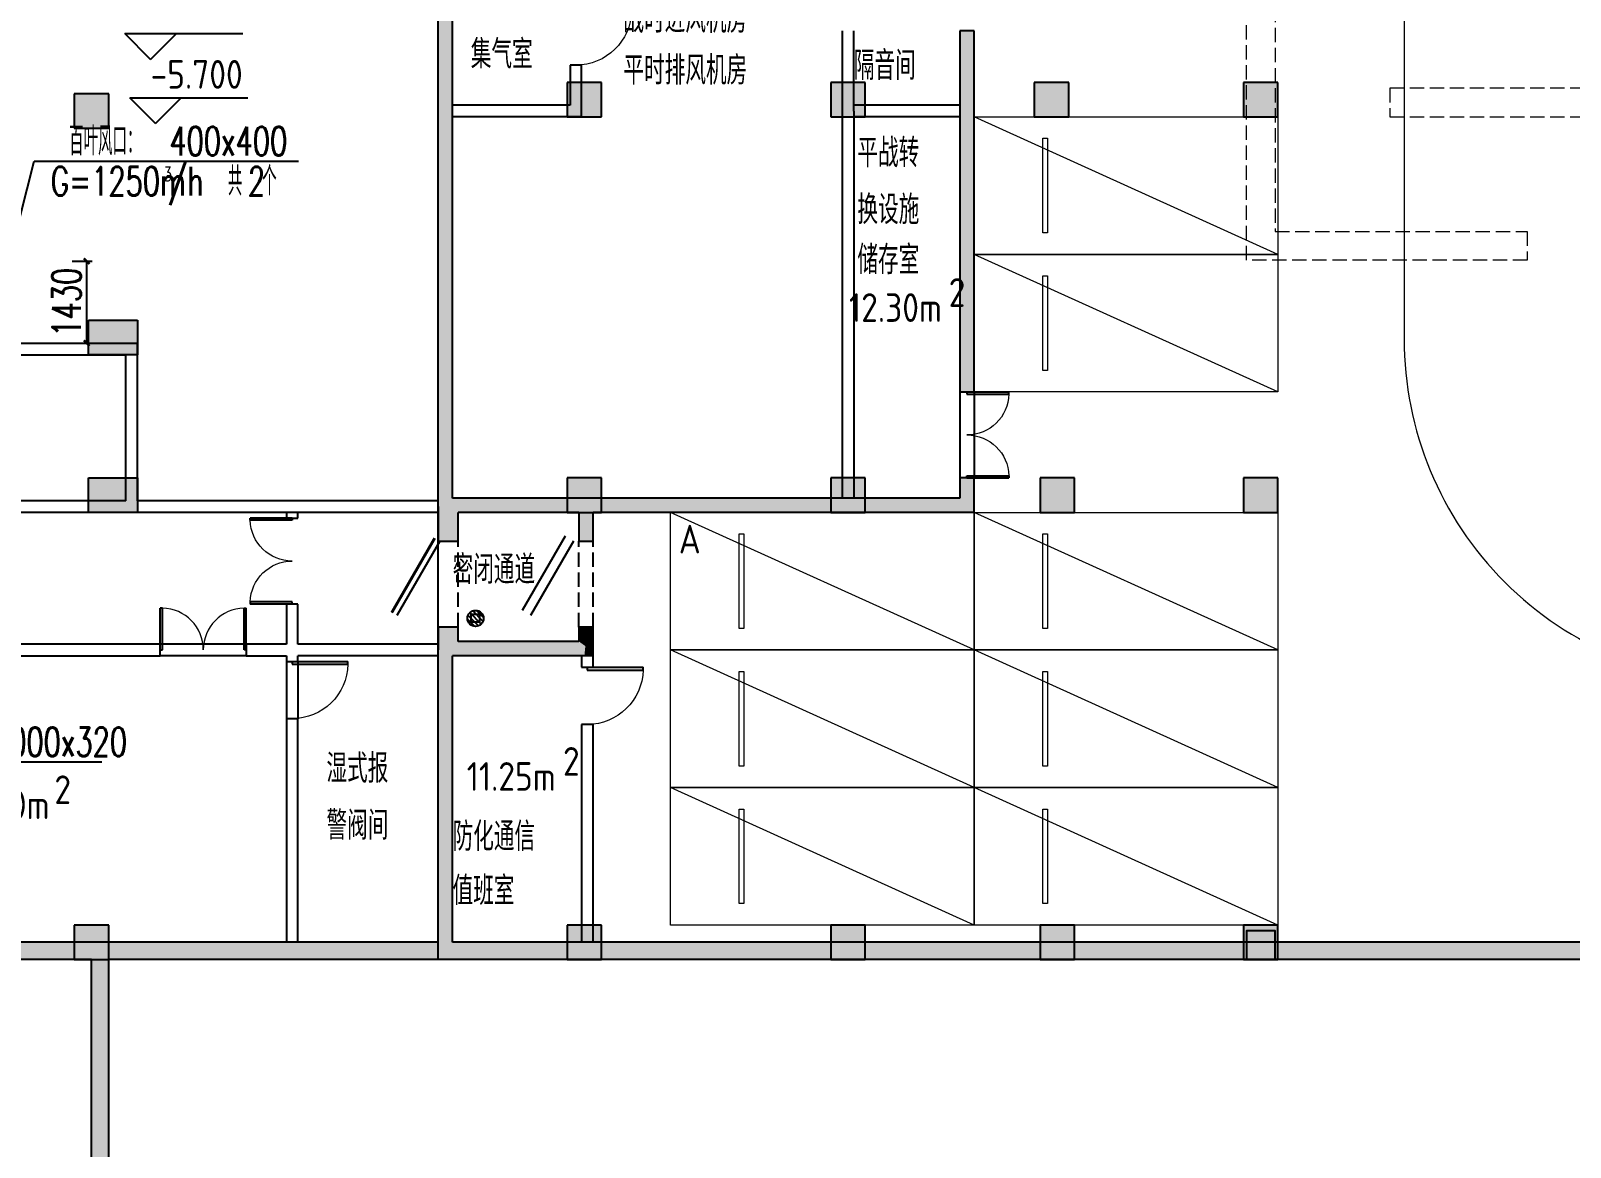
# Model space of a CAD drawing. Extents: x -70335 to 1144202, y 0 to 1100440.
# Drawn here: x 221982 to 248842, y 969083 to 988557 of the extents above; entities that cross this region are included whole.
import ezdxf

# ---------------------------------------------------------------- set-up
doc = ezdxf.new("R2010")
doc.units = 0
doc.header["$LTSCALE"] = 1000
doc.linetypes.add('DASH', pattern=[0.35, 0.25, -0.1])
for name, color, linetype in [('1-标注', 2, 'Continuous'), ('2-房间名称', 7, 'Continuous'), ('3-建筑', 7, 'Continuous'), ('3-淡显', 8, 'Continuous'), ('PUB_HATCH', 8, 'Continuous'), ('标注-', 4, 'Continuous')]:
    doc.layers.add(name, color=color, linetype=linetype)
doc.layers.add('3-深度淡显', color=252, linetype='Continuous', lineweight=0)
doc.styles.get("Standard").update_dxf_attribs({"font": 'gbenor.shx', "bigfont": 'gbcbig.shx'})
doc.styles.add('设备标注', font='simplex.shx', dxfattribs={"width": 0.7, "bigfont": 'gbcbig.shx'})
doc.dimstyles.new('sm150', dxfattribs={"dimtxt": 500, "dimasz": 100, "dimexe": 100, "dimexo": 75, "dimgap": 100, "dimtad": 1, "dimdec": 0, "dimrnd": 10, "dimzin": 0, "dimdsep": 46, "dimtxsty": '设备标注', "dimblk": 'ARCHTICK', "dimcen": 0.09, "dimclrd": 4, "dimclre": 4, "dimclrt": 4, "dimadec": 0, "dimazin": 0, "dimtfac": 1, "dimtdec": 0, "dimtix": 1, "dimtmove": 2, "dimatfit": 3, "dimldrblk": 'ARCHTICK', "dimfxl": 800, "dimfxlon": 1, "dimtolj": 1, "dimtzin": 0, "dimarcsym": 0})

# ---------------------------------------------------------------- blocks, each defined once
blk = doc.blocks.new('_FZH')
blk.add_lwpolyline([(-0.5, -0.5), (0.5, -0.5), (0.5, 0.5), (-0.5, 0.5)], close=True)
at = {"layer": 'PUB_HATCH'}
blk.add_solid([(-0.5, -0.5), (0.5, -0.5), (-0.5, 0.5), (0.5, 0.5)], dxfattribs=at)
blk = doc.blocks.new('$TwtSys$00000329')
for p, q in [((35, -87, 0), (-87, 35, 0)), ((66, -66, 0), (-67, 67, 0)), ((87, -32, 0), (-33, 88, 0)), ((92, 12, 0), (11, 92, 0)), ((-8, -94, 0), (-92, -10, 0))]:
    blk.add_line(p, q)
at = {"elevation": 0}
blk.add_lwpolyline([(-51, 48), (45, 48), (45, -42), (-51, -42)], close=True, dxfattribs=at)
blk.add_circle((0, 0, 0), 93.9)
blk = doc.blocks.new('$DorLib2D$00000001')
for p, q in [((0.45, 0.975), (0.5, 0.975)), ((0.45, 0), (0.45, 0.975)), ((0.5, 0), (0.5, 0.975)), ((0.5, 0), (0.45, 0))]:
    blk.add_line(p, q)
at = {"lineweight": 13}
blk.add_arc((0.475, 0), 0.975, 91.4693, 180, dxfattribs=at)
blk = doc.blocks.new('$DorLib2D$00000002')
for p, q in [((-0.5, 0), (-0.5, 0.4875)), ((-0.475, 0.4875), (-0.5, 0.4875)), ((-0.475, 0), (-0.475, 0.4875)), ((0.475, 0), (0.475, 0.4875)), ((0.475, 0.4875), (0.5, 0.4875)), ((0.5, 0), (0.5, 0.4875)), ((-0.5, 0), (-0.475, 0)), ((0.5, 0), (0.475, 0))]:
    blk.add_line(p, q)
at = {"lineweight": 13}
for centre, start, end in [((-0.4875, 0), 0, 88.53072), ((0.4875, 0), 91.46928, 180)]:
    blk.add_arc(centre, 0.4875, start, end, dxfattribs=at)
blk = doc.blocks.new('$DorLib2D$00000180')
at = {"color": 0}
for p, q in [((-0.557, 0.242), (0.309, 0.742)), ((-0.5, 0.143), (0.366, 0.643))]:
    blk.add_line(p, q, dxfattribs=at)
blk = doc.blocks.new('$DorLib2D$00000193')
at = {"color": 0}
blk.add_line((-0.5, 0.1), (0.366, 0.6), dxfattribs=at)
at = {"color": 0, "const_width": 0.0333}
blk.add_lwpolyline([(-0.533, 0.158), (0.333, 0.658)], dxfattribs=at)
blk = doc.blocks.new('_ArchTick')
at = {"color": 0, "linetype": 'ByBlock', "const_width": 0.4}
blk.add_lwpolyline([(-0.5, -0.5), (0.5, 0.5)], dxfattribs=at)
blk = doc.blocks.new('*D2921')
at = {"layer": '1-标注', "color": 4, "lineweight": -2, "transparency": 16777216}
for p, q in [((222707, 984538), (223056, 984538)), ((222956, 984538), (222956, 983107)), ((222156, 983107), (223056, 983107))]:
    blk.add_line(p, q, dxfattribs=at)
at = {"layer": 'Defpoints', "color": 0, "transparency": 16777216}
for p in [(221792, 984538, 3000), (221792, 983107), (222956, 983107)]:
    blk.add_point(p, dxfattribs=at)
at = {"layer": '1-标注', "color": 4, "lineweight": -2, "transparency": 16777216, "xscale": 100, "yscale": 100, "zscale": 100}
for p, rotation in [((222956, 984538), 90), ((222956, 983107), 270)]:
    blk.add_blockref('_ArchTick', p, dxfattribs=dict(at, rotation=rotation))
at = {"layer": '1-标注', "color": 4, "transparency": 16777216, "insert": (222606, 983822), "char_height": 500, "attachment_point": 5, "rotation": 90, "style": '设备标注'}
blk.add_mtext('\\A1;1430', dxfattribs=at)

msp = doc.modelspace()

# ---------------------------------------------------------------- hatches: boundary and pattern name
at = {"layer": '3-淡显'}
for points in [[(229091.7, 987156.6), (229341.7, 987156.6), (229341.7, 989056.6), (229258.4, 989181.6), (229091.7, 989181.6)], [(238441.7, 987156.6), (238441.7, 988556.6), (238191.7, 988556.6), (238191.7, 987156.6)], [(229291.7, 980273.3), (229341.7, 980406.6), (229341.7, 987156.6), (229091.7, 987156.6), (229091.7, 980256.6)], [(238191.7, 987156.6), (238191.7, 982256.6), (238441.7, 982256.6), (238441.7, 987156.6)], [(238441.7, 980156.6), (238441.7, 980756.6), (238191.7, 980756.6), (238191.7, 980406.6)], [(231658.4, 980240), (231641.7, 980406.6), (229341.7, 980406.6), (229291.7, 980273.3), (229441.7, 980156.6), (231541.7, 980156.6)], [(236241.7, 980156.6), (236241.7, 980406.6), (231641.7, 980406.6), (231658.4, 980240), (231791.7, 980156.6)], [(238441.7, 980156.6), (238191.7, 980406.6), (236241.7, 980406.6), (236241.7, 980156.6)], [(229091.7, 980256.6), (229091.7, 979656.6), (229441.7, 979656.6), (229441.7, 980156.6), (229291.7, 980273.3)], [(231541.7, 980156.6), (231541.7, 979656.6), (231791.7, 979656.6), (231791.7, 980156.6), (231658.4, 980240)], [(229441.7, 977906.6), (229441.7, 978156.6), (229091.7, 978156.6), (229091.7, 977756.6), (229291.7, 977773.3)], [(231791.7, 977906.6), (231791.7, 978156.6), (231541.7, 978156.6), (231541.7, 977906.6), (231658.4, 977823.3)], [(229216.7, 972556.6), (229341.7, 972656.6), (229341.7, 977656.6), (229291.7, 977773.3), (229091.7, 977756.6), (229091.7, 972656.6)], [(231658.4, 977823.3), (231541.7, 977906.6), (229441.7, 977906.6), (229291.7, 977773.3), (229341.7, 977656.6), (231641.7, 977656.6)], [(231791.7, 977906.6), (231658.4, 977823.3), (231641.7, 977656.6), (231791.7, 977656.6)], [(223208.4, 972456.6), (223241.7, 972656.6), (215341.7, 972656.6), (215341.7, 972456.6), (215441.7, 972356.6), (223041.7, 972356.6)], [(226541.7, 972356.6), (226541.7, 972656.6), (223241.7, 972656.6), (223208.4, 972456.6), (223341.7, 972356.6)], [(229216.7, 972556.6), (229091.7, 972656.6), (226541.7, 972656.6), (226541.7, 972356.6), (229216.7, 972356.6)], [(231691.7, 972356.6), (231691.7, 972656.6), (229341.7, 972656.6), (229216.7, 972556.6), (229216.7, 972356.6)], [(281308.4, 972556.6), (281141.7, 972656.6), (231691.7, 972656.6), (231691.7, 972356.6), (281241.7, 972356.6)], [(223041.7, 962656.6), (223341.7, 962356.6), (223341.7, 972356.6), (223208.4, 972456.6), (223041.7, 972356.6)]]:
    msp.add_hatch(color=256, dxfattribs=at).paths.add_polyline_path(points)
h = msp.add_hatch(color=256, dxfattribs=at)
h.dxf.hatch_style = 1
h.paths.add_polyline_path([(231941.7, 987656.6), (231341.7, 987656.6), (231341.7, 987056.6), (231941.7, 987056.6)])
h = msp.add_hatch(color=256, dxfattribs=at)
h.dxf.hatch_style = 1
h.paths.add_polyline_path([(236541.7, 987656.6), (235941.7, 987656.6), (235941.7, 987056.6), (236541.7, 987056.6)])
h = msp.add_hatch(color=256, dxfattribs=at)
h.dxf.hatch_style = 1
h.paths.add_polyline_path([(240091.7, 987656.6), (239491.7, 987656.6), (239491.7, 987056.6), (240091.7, 987056.6)])
h = msp.add_hatch(color=256, dxfattribs=at)
h.dxf.hatch_style = 1
h.paths.add_polyline_path([(243741.7, 987656.6), (243141.7, 987656.6), (243141.7, 987056.6), (243741.7, 987056.6)])
h = msp.add_hatch(color=256, dxfattribs=at)
h.dxf.hatch_style = 1
h.paths.add_polyline_path([(223341.7, 987456.6), (222741.7, 987456.6), (222741.7, 986856.6), (223341.7, 986856.6)])
h = msp.add_hatch(color=256, dxfattribs=at)
h.dxf.hatch_style = 1
h.paths.add_polyline_path([(223841.6, 982906.6), (222991.6, 982906.6), (222991.6, 983506.6), (223841.6, 983506.6)])
h = msp.add_hatch(color=256, dxfattribs=at)
h.dxf.hatch_style = 1
h.paths.add_polyline_path([(223841.7, 980156.6), (222991.7, 980156.6), (222991.7, 980756.6), (223841.7, 980756.6)])
h = msp.add_hatch(color=256, dxfattribs=at)
h.dxf.hatch_style = 1
h.paths.add_polyline_path([(231941.7, 980756.6), (231341.7, 980756.6), (231341.7, 980156.6), (231941.7, 980156.6)])
h = msp.add_hatch(color=256, dxfattribs=at)
h.dxf.hatch_style = 1
h.paths.add_polyline_path([(236541.7, 980756.6), (235941.7, 980756.6), (235941.7, 980156.6), (236541.7, 980156.6)])
h = msp.add_hatch(color=256, dxfattribs=at)
h.dxf.hatch_style = 1
h.paths.add_polyline_path([(240191.7, 980756.6), (239591.7, 980756.6), (239591.7, 980156.6), (240191.7, 980156.6)])
h = msp.add_hatch(color=256, dxfattribs=at)
h.dxf.hatch_style = 1
h.paths.add_polyline_path([(243741.7, 980756.6), (243141.7, 980756.6), (243141.7, 980156.6), (243741.7, 980156.6)])
h = msp.add_hatch(color=256, dxfattribs=at)
h.dxf.hatch_style = 1
h.paths.add_polyline_path([(223341.7, 972956.6), (222741.7, 972956.6), (222741.7, 972356.6), (223341.7, 972356.6)])
h = msp.add_hatch(color=256, dxfattribs=at)
h.dxf.hatch_style = 1
h.paths.add_polyline_path([(231941.7, 972956.6), (231341.7, 972956.6), (231341.7, 972356.6), (231941.7, 972356.6)])
h = msp.add_hatch(color=256, dxfattribs=at)
h.dxf.hatch_style = 1
h.paths.add_polyline_path([(236541.7, 972956.6), (235941.7, 972956.6), (235941.7, 972356.6), (236541.7, 972356.6)])
h = msp.add_hatch(color=256, dxfattribs=at)
h.dxf.hatch_style = 1
h.paths.add_polyline_path([(240191.7, 972956.6), (239591.7, 972956.6), (239591.7, 972356.6), (240191.7, 972356.6)])
h = msp.add_hatch(color=256, dxfattribs=at)
h.dxf.hatch_style = 1
h.paths.add_polyline_path([(243741.7, 972956.6), (243141.7, 972956.6), (243141.7, 972356.6), (243741.7, 972356.6)])

# ---------------------------------------------------------------- linework, layer by layer
at = {"layer": '2-房间名称'}
for p, q in [((224073.1, 988057), (223623.1, 988507)), ((223623.1, 988507), (225683.1, 988507)), ((224073.1, 988057), (224523.1, 988507)), ((224157.6, 986939), (223707.6, 987389)), ((223707.6, 987389), (225767.6, 987389)), ((224157.6, 986939), (224607.6, 987389))]:
    msp.add_line(p, q, dxfattribs=at)
at = {"layer": '3-建筑'}
for p, q in [((229091.7, 987156.6), (229091.7, 989181.6)), ((229341.7, 987156.6), (229341.7, 989056.6)), ((236141.7, 988556.6), (236141.7, 987156.6)), ((236341.7, 987156.6), (236341.7, 988556.6)), ((238441.7, 988556.6), (238191.7, 988556.6)), ((238191.7, 988556.6), (238191.7, 987156.6)), ((238441.7, 987156.6), (238441.7, 988556.6)), ((231591.7, 987956.6), (231391.7, 987956.6)), ((231391.7, 987956.6), (231391.7, 987256.6)), ((231591.7, 987056.6), (231591.7, 987956.6)), ((229091.7, 980256.6), (229091.7, 987156.6)), ((231391.7, 987256.6), (229341.7, 987256.6)), ((229341.7, 980406.6), (229341.7, 987156.6)), ((236141.7, 987156.6), (236141.7, 980406.6)), ((238191.7, 987256.6), (236341.7, 987256.6)), ((236341.7, 987156.6), (236341.7, 980406.6)), ((238191.7, 987156.6), (238191.7, 982256.6)), ((238441.7, 982256.6), (238441.7, 987156.6)), ((231591.7, 987056.6), (229341.7, 987056.6)), ((238191.7, 987056.6), (236341.7, 987056.6)), ((217941.7, 983106.6), (223841.7, 983106.6)), ((223841.7, 980356.6), (223841.7, 983106.6)), ((217941.7, 982906.6), (223641.7, 982906.6)), ((223641.7, 980356.6), (223641.7, 982906.6)), ((238191.7, 982256.6), (238441.7, 982256.6)), ((238191.7, 982256.6), (238191.7, 980756.6)), ((238441.7, 982256.6), (238441.7, 980756.6)), ((238441.7, 980756.6), (238191.7, 980756.6)), ((238191.7, 980756.6), (238191.7, 980406.6)), ((238441.7, 980156.6), (238441.7, 980756.6)), ((231641.7, 980406.6), (229341.7, 980406.6)), ((236241.7, 980406.6), (231641.7, 980406.6)), ((238191.7, 980406.6), (236241.7, 980406.6)), ((223641.7, 980356.6), (217941.7, 980356.6)), ((223741.7, 980156.6), (217941.7, 980156.6)), ((226541.7, 980156.6), (223741.7, 980156.6)), ((226541.7, 980356.6), (223841.7, 980356.6)), ((226441.7, 980156.6), (226441.7, 980056.6)), ((229091.7, 980356.6), (226541.7, 980356.6)), ((229091.7, 980156.6), (226541.7, 980156.6)), ((226641.7, 980056.6), (226641.7, 980156.6)), ((229091.7, 980256.6), (229091.7, 979656.6)), ((229441.7, 979656.6), (229441.7, 980156.6)), ((231541.7, 980156.6), (229441.7, 980156.6)), ((231541.7, 980156.6), (231541.7, 979656.6)), ((236241.7, 980156.6), (231791.7, 980156.6)), ((231791.7, 979656.6), (231791.7, 980156.6)), ((238441.7, 980156.6), (236241.7, 980156.6)), ((226441.7, 980056.6), (226641.7, 980056.6)), ((229091.7, 979656.6), (229441.7, 979656.6)), ((231541.7, 979656.6), (231791.7, 979656.6)), ((226641.7, 978556.6), (226441.7, 978556.6)), ((226441.7, 978556.6), (226441.7, 977856.6)), ((226641.7, 977856.6), (226641.7, 978556.6)), ((229441.7, 978156.6), (229091.7, 978156.6)), ((229091.7, 978156.6), (229091.7, 977756.6)), ((229441.7, 977906.6), (229441.7, 978156.6)), ((231791.7, 978156.6), (231541.7, 978156.6)), ((231541.7, 978156.6), (231541.7, 977906.6)), ((231791.7, 977906.6), (231791.7, 978156.6)), ((224241.7, 977856.6), (209741.7, 977856.6)), ((224241.7, 977656.6), (224241.7, 977856.6)), ((225741.7, 977856.6), (224241.7, 977856.6)), ((226441.7, 977856.6), (225741.7, 977856.6)), ((225741.7, 977856.6), (225741.7, 977656.6)), ((229091.7, 977856.6), (226641.7, 977856.6)), ((229091.7, 972656.6), (229091.7, 977756.6)), ((231541.7, 977906.6), (229441.7, 977906.6)), ((231791.7, 977906.6), (231791.7, 977906.6)), ((231791.7, 977656.6), (231791.7, 977906.6)), ((209741.7, 977656.6), (224241.7, 977656.6)), ((225741.7, 977656.6), (224241.7, 977656.6)), ((225741.7, 977656.6), (226441.7, 977656.6)), ((226441.7, 977656.6), (226441.7, 977556.6)), ((226441.7, 977556.6), (226641.7, 977556.6)), ((226441.7, 977556.6), (226441.7, 976556.6)), ((226641.7, 977556.6), (226641.7, 977656.6)), ((229091.7, 977656.6), (226641.7, 977656.6)), ((226641.7, 977556.6), (226641.7, 976556.6)), ((231641.7, 977656.6), (229341.7, 977656.6)), ((229341.7, 972656.6), (229341.7, 977656.6)), ((231591.7, 977656.6), (231591.7, 977456.6)), ((231591.7, 977456.6), (231791.7, 977456.6)), ((231791.7, 977656.6), (231641.7, 977656.6)), ((231791.7, 977456.6), (231791.7, 977656.6)), ((226641.7, 976556.6), (226441.7, 976556.6)), ((226441.7, 976556.6), (226441.7, 972656.6)), ((226641.7, 972656.6), (226641.7, 976556.6)), ((231791.7, 976456.6), (231591.7, 976456.6)), ((231591.7, 976456.6), (231591.7, 972656.6)), ((231791.7, 972656.6), (231791.7, 976456.6)), ((223241.7, 972656.6), (215341.7, 972656.6)), ((226541.7, 972656.6), (223241.7, 972656.6)), ((229091.7, 972656.6), (226541.7, 972656.6)), ((231691.7, 972656.6), (229341.7, 972656.6)), ((281141.7, 972656.6), (231691.7, 972656.6)), ((223041.7, 972356.6), (215441.7, 972356.6)), ((223041.7, 962656.6), (223041.7, 972356.6)), ((226541.7, 972356.6), (223341.7, 972356.6)), ((223341.7, 962356.6), (223341.7, 972356.6)), ((229216.7, 972356.6), (226541.7, 972356.6)), ((231691.7, 972356.6), (229216.7, 972356.6)), ((281241.7, 972356.6), (231691.7, 972356.6))]:
    msp.add_line(p, q, dxfattribs=at)
at = {"layer": '3-建筑', "linetype": 'DASH'}
for p, q in [((229091.7, 978156.6), (229091.7, 979656.6)), ((229441.7, 978156.6), (229441.7, 979656.6)), ((231541.7, 978156.6), (231541.7, 979656.6)), ((231791.7, 978156.6), (231791.7, 979656.6))]:
    msp.add_line(p, q, dxfattribs=at)
at = {"layer": '3-淡显'}
for p, q in [((231941.7, 987656.6), (231341.7, 987656.6)), ((231341.7, 987656.6), (231341.7, 987056.6)), ((231941.7, 987056.6), (231941.7, 987656.6)), ((236541.7, 987656.6), (235941.7, 987656.6)), ((235941.7, 987656.6), (235941.7, 987056.6)), ((236541.7, 987056.6), (236541.7, 987656.6)), ((240091.7, 987656.6), (239491.7, 987656.6)), ((239491.7, 987656.6), (239491.7, 987056.6)), ((240091.7, 987056.6), (240091.7, 987656.6)), ((243741.7, 987656.6), (243141.7, 987656.6)), ((243141.7, 987656.6), (243141.7, 987056.6)), ((243741.7, 987056.6), (243741.7, 987656.6)), ((223341.7, 987456.6), (222741.7, 987456.6)), ((222741.7, 987456.6), (222741.7, 986856.6)), ((223341.7, 986856.6), (223341.7, 987456.6)), ((222741.7, 986856.6), (223341.7, 986856.6)), ((231341.7, 987056.6), (231941.7, 987056.6)), ((235941.7, 987056.6), (236541.7, 987056.6)), ((239491.7, 987056.6), (240091.7, 987056.6)), ((243141.7, 987056.6), (243741.7, 987056.6)), ((222991.6, 982906.6), (222991.6, 983506.6)), ((222991.6, 983506.6), (223841.6, 983506.6)), ((223841.6, 983506.6), (223841.6, 982906.6)), ((223841.6, 982906.6), (222991.6, 982906.6)), ((222991.7, 980156.6), (222991.7, 980756.6)), ((222991.7, 980756.6), (223841.7, 980756.6)), ((223841.7, 980756.6), (223841.7, 980156.6)), ((231941.7, 980756.6), (231341.7, 980756.6)), ((231341.7, 980756.6), (231341.7, 980156.6)), ((231941.7, 980156.6), (231941.7, 980756.6)), ((236541.7, 980756.6), (235941.7, 980756.6)), ((235941.7, 980756.6), (235941.7, 980156.6)), ((236541.7, 980156.6), (236541.7, 980756.6)), ((240191.7, 980756.6), (239591.7, 980756.6)), ((239591.7, 980756.6), (239591.7, 980156.6)), ((240191.7, 980156.6), (240191.7, 980756.6)), ((243741.7, 980756.6), (243141.7, 980756.6)), ((243141.7, 980756.6), (243141.7, 980156.6)), ((243741.7, 980156.6), (243741.7, 980756.6)), ((223841.7, 980156.6), (222991.7, 980156.6)), ((231341.7, 980156.6), (231941.7, 980156.6)), ((235941.7, 980156.6), (236541.7, 980156.6)), ((239591.7, 980156.6), (240191.7, 980156.6)), ((243141.7, 980156.6), (243741.7, 980156.6)), ((223341.7, 972956.6), (222741.7, 972956.6)), ((222741.7, 972956.6), (222741.7, 972356.6)), ((223341.7, 972356.6), (223341.7, 972956.6)), ((231941.7, 972957.6), (231341.7, 972957.6)), ((231341.7, 972957.6), (231341.7, 972357.6)), ((231941.7, 972357.6), (231941.7, 972957.6)), ((236541.7, 972956.6), (235941.7, 972956.6)), ((235941.7, 972956.6), (235941.7, 972356.6)), ((236541.7, 972356.6), (236541.7, 972956.6)), ((240191.7, 972956.6), (239591.7, 972956.6)), ((239591.7, 972956.6), (239591.7, 972356.6)), ((240191.7, 972356.6), (240191.7, 972956.6)), ((243741.7, 972956.6), (243141.7, 972956.6)), ((243141.7, 972956.6), (243141.7, 972356.6)), ((243741.7, 972356.6), (243741.7, 972956.6)), ((222741.7, 972356.6), (223341.7, 972356.6)), ((231341.7, 972357.6), (231941.7, 972357.6)), ((235941.7, 972356.6), (236541.7, 972356.6)), ((239591.7, 972356.6), (240191.7, 972356.6)), ((243141.7, 972356.6), (243741.7, 972356.6))]:
    msp.add_line(p, q, dxfattribs=at)
msp.add_lwpolyline([(339041.7, 972356.6), (229091.7, 972356.6), (229091.7, 990706.6), (229091.7, 990856.6), (229091.7, 990906.6), (231341.7, 990906.6), (231341.7, 992606.6), (229091.7, 992606.6), (229091.7, 998106.6), (237591.7, 998106.6), (237591.7, 994806.6), (239491.7, 994806.6), (239491.7, 994856.6), (243141.7, 994855.6), (243141.7, 995255.5), (243141.7, 1001106.6), (231341.7, 1001106.6), (231341.7, 1005756.6), (243341.7, 1005756.6), (243341.7, 1004756.6), (255891.7, 1004756.6)], dxfattribs=at)
at = {"layer": '3-深度淡显'}
for p, q in [((243741.7, 984656.6), (238441.7, 987056.6)), ((243741.7, 982256.6), (238441.7, 984656.6)), ((238441.7, 977756.6), (233141.7, 980156.6)), ((243741.7, 977756.6), (238441.7, 980156.6)), ((238441.7, 975356.6), (233141.7, 977756.6)), ((243741.7, 975356.6), (238441.7, 977756.6)), ((238441.7, 972956.6), (233141.7, 975356.6)), ((243741.7, 972956.6), (238441.7, 975356.6))]:
    msp.add_line(p, q, dxfattribs=at)
msp.add_lwpolyline([(245946.1, 1003726.7), (245942.7, 983182.6, 0.4142616), (251942.7, 977181.6), (321900, 977184.1)], format="xyb", dxfattribs=at)
at = {"layer": '3-深度淡显', "linetype": 'DASH'}
for points in [[(243691.7, 990356.6), (243691.7, 985056.6), (248091.7, 985056.6), (248091.7, 984556.6), (243191.7, 984556.6), (243191.7, 984556.6), (243191.7, 990356.6)], [(250491.7, 987556.6), (245691.7, 987556.6), (245691.7, 987056.6), (250491.7, 987056.6)]]:
    msp.add_lwpolyline(points, dxfattribs=at)
at = {"layer": '3-深度淡显'}
for points in [[(238441.7, 984656.6), (238441.7, 987056.6), (243741.7, 987056.6), (243741.7, 984656.6)], [(239641.7, 985031.3), (239641.7, 986682), (239722, 986682), (239722, 985031.3)], [(238441.7, 982256.6), (238441.7, 984656.6), (243741.7, 984656.6), (243741.7, 982256.6)], [(239641.7, 982631.3), (239641.7, 984282), (239722, 984282), (239722, 982631.3)], [(233141.7, 977756.6), (233141.7, 980156.6), (238441.7, 980156.6), (238441.7, 977756.6)], [(238441.7, 977756.6), (238441.7, 980156.6), (243741.7, 980156.6), (243741.7, 977756.6)], [(234341.7, 978131.3), (234341.7, 979782), (234422, 979782), (234422, 978131.3)], [(239641.7, 978131.3), (239641.7, 979782), (239722, 979782), (239722, 978131.3)], [(233141.7, 975356.6), (233141.7, 977756.6), (238441.7, 977756.6), (238441.7, 975356.6)], [(238441.7, 975356.6), (238441.7, 977756.6), (243741.7, 977756.6), (243741.7, 975356.6)], [(234341.7, 975731.3), (234341.7, 977382), (234422, 977382), (234422, 975731.3)], [(239641.7, 975731.3), (239641.7, 977382), (239722, 977382), (239722, 975731.3)], [(233141.7, 972956.6), (233141.7, 975356.6), (238441.7, 975356.6), (238441.7, 972956.6)], [(238441.7, 972956.6), (238441.7, 975356.6), (243741.7, 975356.6), (243741.7, 972956.6)], [(234341.7, 973331.3), (234341.7, 974982), (234422, 974982), (234422, 973331.3)], [(239641.7, 973331.3), (239641.7, 974982), (239722, 974982), (239722, 973331.3)]]:
    msp.add_lwpolyline(points, close=True, dxfattribs=at)
at = {"layer": '标注-', "color": 2}
for p, q in [((221671.4, 984812.8), (222038.5, 986283.5)), ((222038.5, 986283.5), (226653.6, 986283.5)), ((219491.7, 975803.1), (223222.9, 975803.1))]:
    msp.add_line(p, q, dxfattribs=at)

# ---------------------------------------------------------------- block references
at = {"layer": '2-房间名称', "xscale": 1.5, "yscale": 1.5, "zscale": 1.5}
msp.add_blockref('$TwtSys$00000329', (229741.7, 978306.6), dxfattribs=at)
at = {"layer": '3-建筑'}
for name, p, xscale, yscale, zscale, rotation in [('$DorLib2D$00000001', (231491.7, 988456.6), -1000, 1000, 200, 269.9999999999424), ('$DorLib2D$00000002', (238316.7, 981506.6), -1500, 1500, 250, 270.0000000022084), ('$DorLib2D$00000002', (226541.7, 979306.6), 1500, -1500, 200.0000000010477, 270), ('$DorLib2D$00000002', (224991.7, 977756.6), -1500, -1500, 200.0000000010477, 180.0000000045256), ('$DorLib2D$00000001', (226541.7, 977056.6), -1000, 1000, 200.0000000010477, 270), ('$DorLib2D$00000001', (231691.7, 976956.6), 1000, -1000, 200, 90.0000000071313)]:
    msp.add_blockref(name, p, dxfattribs=dict(at, xscale=xscale, yscale=yscale, zscale=zscale, rotation=rotation))
at = {"layer": '3-建筑', "linetype": 'DASH', "xscale": -1500, "yscale": 1500, "zscale": -1500}
for name, p, rotation in [('$DorLib2D$00000193', (229266.7, 978906.6), 89.99999995952847), ('$DorLib2D$00000180', (231666.7, 978906.6), 90.00000000713166)]:
    msp.add_blockref(name, p, dxfattribs=dict(at, rotation=rotation))
at = {"layer": '3-淡显', "xscale": 500, "yscale": 500, "zscale": 500}
msp.add_blockref('_FZH', (243441.7, 972606.6), dxfattribs=at)

# ---------------------------------------------------------------- texts
at = {"layer": '2-房间名称'}
for s, p in [('战时进风机房', (232322, 988519.9)), ('集气室', (229658.7, 987898.6)), ('平时排风机房', (232322, 987617)), ('隔音间', (236341.7, 987699.6)), ('-5.700', (224072.6, 987546.5)), ('平战转', (236404.7, 986176.5)), ('换设施', (236404.7, 985185.5)), ('储存室', (236404.7, 984310.5)), ('2', (237997.6, 983740.7)), ('12.30m', (236257.6, 983478.2)), ('A', (233288.2, 979439.8)), ('密闭通道', (229341.7, 978906.6)), ('湿式报', (227140.7, 975439.3)), ('2', (231267.6, 975562.2)), ('2', (222394.1, 975068.2)), ('11.25m', (229587.6, 975299.7)), ('91.50m', (220654.1, 974805.7)), ('警阀间', (227140.7, 974445.4)), ('防化通信', (229341.7, 974251.8)), ('值班室', (229341.7, 973305.8))]:
    msp.add_text(s, height=500, dxfattribs=at).set_placement(p)
at = {"layer": '标注-', "color": 2, "style": '设备标注', "width": 0.7}
for s, height, p in [('百叶风口：', 500, (222652.3, 986383.5)), ('400x400', 500, (224402.3, 986383.5)), ('G=1250m', 500, (222332.8, 985683.5)), ('3', 250, (224295.3, 985933.5)), ('/h', 500, (224382.8, 985683.5)), ('共', 500, (225420.3, 985683.5)), ('2', 500, (225770.3, 985683.5)), ('个', 500, (226020.3, 985683.5)), ('1000x320', 500, (221307.3, 975903.1))]:
    msp.add_text(s, height=height, dxfattribs=at).set_placement(p)

# ---------------------------------------------------------------- dimensions: what is measured, and where the dimension line sits
at = {"layer": '1-标注'}
dim = msp.add_linear_dim(base=(222956.1, 983106.6), p1=(221791.5, 984537.8, 3000), p2=(221791.5, 983106.6), angle=90, dimstyle='sm150', dxfattribs=at)
dim.commit()
dim.dimension.update_dxf_attribs({"geometry": '*D2921', "text_midpoint": (222606.1, 983822.2)})

doc.saveas('drawing.dxf')
